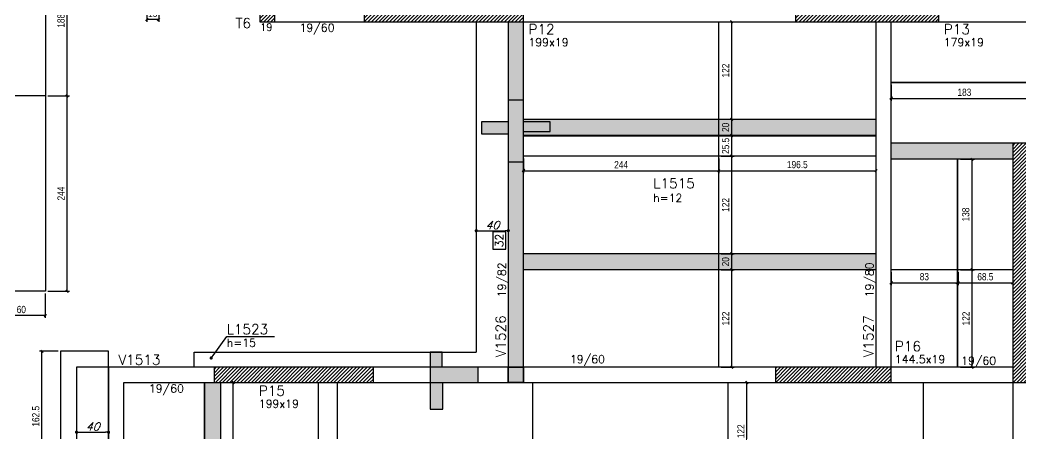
# Model space of a CAD drawing. Extents: x 1860 to 8661, y -614 to 3008.
# Drawn here: x 3336 to 4586, y 963 to 1481 of the extents above; entities that cross this region are included whole.
import ezdxf
from ezdxf import colors
from ezdxf.entities.mleader import LeaderData, LeaderLine
from ezdxf.enums import TextEntityAlignment as Align
from ezdxf.math import Vec2, Vec3

# ---------------------------------------------------------------- set-up
doc = ezdxf.new("R2010")
doc.units = 0
for name, color, linetype in [('COTA', 241, 'Continuous'), ('F-AUX-RED', 1, 'Continuous'), ('F-CORTE', 4, 'Continuous'), ('F-COTAS', 106, 'Continuous'), ('F-LAJES', 3, 'Continuous'), ('F-LAJES-DIM', 2, 'Continuous'), ('F-LAJES-NOME', 4, 'Continuous'), ('F-PILARES-DIM', 172, 'Continuous'), ('F-PILARES-HACH', 174, 'Continuous'), ('F-PILARES-NOME', 170, 'Continuous'), ('F-PILARES-S', 170, 'Continuous'), ('F-SOLIDO-CORTE', 71, 'Continuous'), ('F-VIGAS', 3, 'Continuous'), ('F-VIGAS-DIM', 2, 'Continuous'), ('F-VIGAS-NOME', 4, 'Continuous'), ('Painéis', 200, 'Continuous')]:
    doc.layers.add(name, color=color, linetype=linetype)
doc.layers.add('F-DESNIVEL-2', color=7, linetype='Continuous', true_color=0xffd1e8)
doc.layers.add('Hachura', color=251, linetype='Continuous', lineweight=9)
doc.styles.add('COTA TECNICA-50', font='techl___.ttf', dxfattribs={"height": 9})
doc.styles.add('CP-TEXT-INCL', font='romans.shx', dxfattribs={"oblique": 20})
doc.styles.add('MCP', font='romans.shx')
doc.styles.get("Standard").update_dxf_attribs({"font": 'arial.ttf'})
doc.dimstyles.new('COTA PAINEL-50', dxfattribs={"dimtxt": 9, "dimasz": 3, "dimexe": 3, "dimexo": 3, "dimgap": 3, "dimtad": 1, "dimdec": 1, "dimzin": 12, "dimdsep": 46, "dimtxsty": 'COTA TECNICA-50', "dimblk1": 'OBLIQUE', "dimblk2": 'OBLIQUE', "dimsah": 1, "dimcen": 0.9, "dimclrd": 4, "dimclre": 4, "dimclrt": 240, "dimadec": 1, "dimazin": 3, "dimtfac": 1, "dimtdec": 1, "dimtmove": 0, "dimatfit": 3, "dimfxl": 1, "dimtolj": 1, "dimtzin": 12, "dimarcsym": 0})
doc.dimstyles.new('CP-COTAS-50', dxfattribs={"dimscale": 0.8, "dimtxt": 12.5, "dimasz": 5, "dimexe": 5, "dimexo": 5, "dimgap": 2.5, "dimtad": 1, "dimdec": 1, "dimdsep": 46, "dimtxsty": 'CP-TEXT-INCL', "dimblk1": 'DOT', "dimblk2": 'DOT', "dimsah": 1, "dimcen": 9, "dimclrd": 256, "dimclre": 256, "dimclrt": 256, "dimadec": 0, "dimazin": 0, "dimtfac": 1, "dimtdec": 1, "dimtmove": 2, "dimatfit": 3, "dimldrblk": 'DOT', "dimfxl": 5, "dimtolj": 1, "dimarcsym": 0})
pattern_1 = [(45, (4795.1516, 832.909), (-2.245064, 2.245064), [])]

# ---------------------------------------------------------------- blocks, each defined once
blk = doc.blocks.new('*U36')
at = {"layer": 'F-VIGAS-DIM', "color": 1}
blk.add_lwpolyline([(0, 0), (22, 0), (22, 16), (0, 16)], close=True, dxfattribs=at)
at = {"layer": 'F-VIGAS-DIM', "style": 'MCP'}
blk.add_attdef('DIM', text='', height=10, dxfattribs=at).set_placement((11, 8), align=Align.MIDDLE_CENTER)
blk = doc.blocks.new('_Dot')
at = {"color": 0, "linetype": 'ByBlock', "lineweight": -2}
blk.add_line((-0.5, 0), (-1, 0), dxfattribs=at)
at = {"color": 0, "linetype": 'ByBlock', "const_width": 0.5}
blk.add_lwpolyline([(-0.25, 0, 1), (0.25, 0, 1)], format="xyb", close=True, dxfattribs=at)
blk = doc.blocks.new('*D42')
at = {"layer": 'Defpoints', "color": 0, "transparency": 16777216}
for p in [(3406.2, 965.2), (3446.2, 965.2), (3446.2, 965.2)]:
    blk.add_point(p, dxfattribs=at)
at = {"layer": 'F-COTAS', "lineweight": -2, "transparency": 16777216}
blk.add_line((3410.2, 965.2), (3442.2, 965.2), dxfattribs=at)
at = {"layer": 'F-COTAS', "lineweight": -2, "transparency": 16777216, "xscale": 4, "yscale": 4, "zscale": 4, "rotation": 180}
blk.add_blockref('_Dot', (3406.2, 965.2), dxfattribs=at)
at = {"layer": 'F-COTAS', "lineweight": -2, "transparency": 16777216, "xscale": 4, "yscale": 4, "zscale": 4}
blk.add_blockref('_Dot', (3446.2, 965.2), dxfattribs=at)
at = {"layer": 'F-COTAS', "transparency": 16777216, "insert": (3426.2, 972.2), "char_height": 10, "attachment_point": 5, "style": 'CP-TEXT-INCL'}
blk.add_mtext('\\A1;40', dxfattribs=at)
blk = doc.blocks.new('*D43')
at = {"layer": 'Defpoints', "color": 0, "transparency": 16777216}
for p in [(3905.7, 1217.1), (3945.7, 1217.1), (3945.7, 1217.1)]:
    blk.add_point(p, dxfattribs=at)
at = {"layer": 'F-COTAS', "lineweight": -2, "transparency": 16777216}
blk.add_line((3909.7, 1217.1), (3941.7, 1217.1), dxfattribs=at)
at = {"layer": 'F-COTAS', "lineweight": -2, "transparency": 16777216, "xscale": 4, "yscale": 4, "zscale": 4, "rotation": 180}
blk.add_blockref('_Dot', (3905.7, 1217.1), dxfattribs=at)
at = {"layer": 'F-COTAS', "lineweight": -2, "transparency": 16777216, "xscale": 4, "yscale": 4, "zscale": 4}
blk.add_blockref('_Dot', (3945.7, 1217.1), dxfattribs=at)
at = {"layer": 'F-COTAS', "transparency": 16777216, "insert": (3925.7, 1224.1), "char_height": 10, "attachment_point": 5, "style": 'CP-TEXT-INCL'}
blk.add_mtext('\\A1;40', dxfattribs=at)
blk = doc.blocks.new('_Oblique')
at = {"color": 0, "linetype": 'ByBlock', "lineweight": -2}
blk.add_line((-0.5, -0.5), (0.5, 0.5), dxfattribs=at)
blk = doc.blocks.new('*D59')
at = {"layer": 'COTA', "color": 4, "lineweight": -2, "transparency": 16777216}
for p, q in [((3589.2, 1027.4), (3605.1, 1027.4)), ((3602.1, 783.4), (3602.1, 1027.4)), ((3589.7, 783.4), (3605.1, 783.4))]:
    blk.add_line(p, q, dxfattribs=at)
at = {"layer": 'Defpoints', "color": 0, "transparency": 16777216}
for p in [(3586.2, 1027.4), (3602.1, 1027.4), (3586.7, 783.4)]:
    blk.add_point(p, dxfattribs=at)
at = {"layer": 'COTA', "color": 4, "lineweight": -2, "transparency": 16777216, "xscale": 3, "yscale": 3, "zscale": 3}
for p, rotation in [((3602.1, 1027.4), 90), ((3602.1, 783.4), 270)]:
    blk.add_blockref('_Oblique', p, dxfattribs=dict(at, rotation=rotation))
at = {"layer": 'COTA', "color": 240, "transparency": 16777216, "insert": (3594.5, 905.4), "char_height": 9, "attachment_point": 5, "rotation": 90, "style": 'COTA TECNICA-50'}
blk.add_mtext('\\A1;244', dxfattribs=at)
blk = doc.blocks.new('*D61')
at = {"layer": 'COTA', "color": 4, "lineweight": -2, "transparency": 16777216}
for p, q in [((3964.7, 1307.4), (3964.7, 1289.1)), ((4208.7, 1307.4), (4208.7, 1289.1)), ((3964.7, 1292.1), (4208.7, 1292.1))]:
    blk.add_line(p, q, dxfattribs=at)
at = {"layer": 'Defpoints', "color": 0, "transparency": 16777216}
for p in [(3964.7, 1310.4), (4208.7, 1310.4), (4208.7, 1292.1)]:
    blk.add_point(p, dxfattribs=at)
at = {"layer": 'COTA', "color": 4, "lineweight": -2, "transparency": 16777216, "xscale": 3, "yscale": 3, "zscale": 3, "rotation": 180}
blk.add_blockref('_Oblique', (3964.7, 1292.1), dxfattribs=at)
at = {"layer": 'COTA', "color": 4, "lineweight": -2, "transparency": 16777216, "xscale": 3, "yscale": 3, "zscale": 3}
blk.add_blockref('_Oblique', (4208.7, 1292.1), dxfattribs=at)
at = {"layer": 'COTA', "color": 240, "transparency": 16777216, "insert": (4086.7, 1299.7), "char_height": 9, "attachment_point": 5, "style": 'COTA TECNICA-50'}
blk.add_mtext('\\A1;244', dxfattribs=at)
blk = doc.blocks.new('*D62')
at = {"layer": 'COTA', "color": 4, "lineweight": -2, "transparency": 16777216}
for p, q in [((4208.7, 1307.4), (4208.7, 1289.1)), ((4405.2, 1307.4), (4405.2, 1289.1)), ((4208.7, 1292.1), (4405.2, 1292.1))]:
    blk.add_line(p, q, dxfattribs=at)
at = {"layer": 'Defpoints', "color": 0, "transparency": 16777216}
for p in [(4208.7, 1310.4), (4405.2, 1310.4), (4405.2, 1292.1)]:
    blk.add_point(p, dxfattribs=at)
at = {"layer": 'COTA', "color": 4, "lineweight": -2, "transparency": 16777216, "xscale": 3, "yscale": 3, "zscale": 3, "rotation": 180}
blk.add_blockref('_Oblique', (4208.7, 1292.1), dxfattribs=at)
at = {"layer": 'COTA', "color": 4, "lineweight": -2, "transparency": 16777216, "xscale": 3, "yscale": 3, "zscale": 3}
blk.add_blockref('_Oblique', (4405.2, 1292.1), dxfattribs=at)
at = {"layer": 'COTA', "color": 240, "transparency": 16777216, "insert": (4306.9, 1299.8), "char_height": 9, "attachment_point": 5, "style": 'COTA TECNICA-50'}
blk.add_mtext('\\A1;196.5', dxfattribs=at)
blk = doc.blocks.new('*D63')
at = {"layer": 'COTA', "color": 4, "lineweight": -2, "transparency": 16777216}
for p, q in [((4211.7, 1168.4), (4227.9, 1168.4)), ((4224.9, 1046.4), (4224.9, 1168.4)), ((4211.7, 1046.4), (4227.9, 1046.4))]:
    blk.add_line(p, q, dxfattribs=at)
at = {"layer": 'Defpoints', "color": 0, "transparency": 16777216}
for p in [(4208.7, 1168.4), (4224.9, 1168.4), (4208.7, 1046.4)]:
    blk.add_point(p, dxfattribs=at)
at = {"layer": 'COTA', "color": 4, "lineweight": -2, "transparency": 16777216, "xscale": 3, "yscale": 3, "zscale": 3}
for p, rotation in [((4224.9, 1168.4), 90), ((4224.9, 1046.4), 270)]:
    blk.add_blockref('_Oblique', p, dxfattribs=dict(at, rotation=rotation))
at = {"layer": 'COTA', "color": 240, "transparency": 16777216, "insert": (4217.3, 1107.4), "char_height": 9, "attachment_point": 5, "rotation": 90, "style": 'COTA TECNICA-50'}
blk.add_mtext('\\A1;122', dxfattribs=at)
blk = doc.blocks.new('*D64')
at = {"layer": 'COTA', "color": 4, "lineweight": -2, "transparency": 16777216}
for p, q in [((4211.7, 1188.4), (4227.9, 1188.4)), ((4224.9, 1168.4), (4224.9, 1188.4)), ((4211.7, 1168.4), (4227.9, 1168.4))]:
    blk.add_line(p, q, dxfattribs=at)
at = {"layer": 'Defpoints', "color": 0, "transparency": 16777216}
for p in [(4208.7, 1188.4), (4224.9, 1188.4), (4208.7, 1168.4)]:
    blk.add_point(p, dxfattribs=at)
at = {"layer": 'COTA', "color": 4, "lineweight": -2, "transparency": 16777216, "xscale": 3, "yscale": 3, "zscale": 3}
for p, rotation in [((4224.9, 1188.4), 90), ((4224.9, 1168.4), 270)]:
    blk.add_blockref('_Oblique', p, dxfattribs=dict(at, rotation=rotation))
at = {"layer": 'COTA', "color": 240, "transparency": 16777216, "insert": (4217.3, 1178.4), "char_height": 9, "attachment_point": 5, "rotation": 90, "style": 'COTA TECNICA-50'}
blk.add_mtext('\\A1;20', dxfattribs=at)
blk = doc.blocks.new('*D65')
at = {"layer": 'COTA', "color": 4, "lineweight": -2, "transparency": 16777216}
for p, q in [((4211.7, 1310.4), (4227.9, 1310.4)), ((4224.9, 1188.4), (4224.9, 1310.4)), ((4211.7, 1188.4), (4227.9, 1188.4))]:
    blk.add_line(p, q, dxfattribs=at)
at = {"layer": 'Defpoints', "color": 0, "transparency": 16777216}
for p in [(4208.7, 1310.4), (4224.9, 1310.4), (4208.7, 1188.4)]:
    blk.add_point(p, dxfattribs=at)
at = {"layer": 'COTA', "color": 4, "lineweight": -2, "transparency": 16777216, "xscale": 3, "yscale": 3, "zscale": 3}
for p, rotation in [((4224.9, 1310.4), 90), ((4224.9, 1188.4), 270)]:
    blk.add_blockref('_Oblique', p, dxfattribs=dict(at, rotation=rotation))
at = {"layer": 'COTA', "color": 240, "transparency": 16777216, "insert": (4217.3, 1249.4), "char_height": 9, "attachment_point": 5, "rotation": 90, "style": 'COTA TECNICA-50'}
blk.add_mtext('\\A1;122', dxfattribs=at)
blk = doc.blocks.new('*D66')
at = {"layer": 'COTA', "color": 4, "lineweight": -2, "transparency": 16777216}
for p, q in [((4211.7, 1335.9), (4227.9, 1335.9)), ((4224.9, 1310.4), (4224.9, 1335.9)), ((4211.7, 1310.4), (4227.9, 1310.4))]:
    blk.add_line(p, q, dxfattribs=at)
at = {"layer": 'Defpoints', "color": 0, "transparency": 16777216}
for p in [(4208.7, 1335.9), (4224.9, 1335.9), (4208.7, 1310.4)]:
    blk.add_point(p, dxfattribs=at)
at = {"layer": 'COTA', "color": 4, "lineweight": -2, "transparency": 16777216, "xscale": 3, "yscale": 3, "zscale": 3}
for p, rotation in [((4224.9, 1335.9), 90), ((4224.9, 1310.4), 270)]:
    blk.add_blockref('_Oblique', p, dxfattribs=dict(at, rotation=rotation))
at = {"layer": 'COTA', "color": 240, "transparency": 16777216, "insert": (4217.3, 1323.2), "char_height": 9, "attachment_point": 5, "rotation": 90, "style": 'COTA TECNICA-50'}
blk.add_mtext('\\A1;25.5', dxfattribs=at)
blk = doc.blocks.new('*D67')
at = {"layer": 'COTA', "color": 4, "lineweight": -2, "transparency": 16777216}
for p, q in [((4211.7, 1356.4), (4227.9, 1356.4)), ((4224.9, 1336.4), (4224.9, 1356.4)), ((4211.7, 1336.4), (4227.9, 1336.4))]:
    blk.add_line(p, q, dxfattribs=at)
at = {"layer": 'Defpoints', "color": 0, "transparency": 16777216}
for p in [(4208.7, 1356.4), (4224.9, 1356.4), (4208.7, 1336.4)]:
    blk.add_point(p, dxfattribs=at)
at = {"layer": 'COTA', "color": 4, "lineweight": -2, "transparency": 16777216, "xscale": 3, "yscale": 3, "zscale": 3}
for p, rotation in [((4224.9, 1356.4), 90), ((4224.9, 1336.4), 270)]:
    blk.add_blockref('_Oblique', p, dxfattribs=dict(at, rotation=rotation))
at = {"layer": 'COTA', "color": 240, "transparency": 16777216, "insert": (4217.3, 1346.4), "char_height": 9, "attachment_point": 5, "rotation": 90, "style": 'COTA TECNICA-50'}
blk.add_mtext('\\A1;20', dxfattribs=at)
blk = doc.blocks.new('*D68')
at = {"layer": 'COTA', "color": 4, "lineweight": -2, "transparency": 16777216}
for p, q in [((4211.7, 1478.4), (4227.9, 1478.4)), ((4224.9, 1356.4), (4224.9, 1478.4)), ((4211.7, 1356.4), (4227.9, 1356.4))]:
    blk.add_line(p, q, dxfattribs=at)
at = {"layer": 'Defpoints', "color": 0, "transparency": 16777216}
for p in [(4208.7, 1478.4), (4224.9, 1478.4), (4208.7, 1356.4)]:
    blk.add_point(p, dxfattribs=at)
at = {"layer": 'COTA', "color": 4, "lineweight": -2, "transparency": 16777216, "xscale": 3, "yscale": 3, "zscale": 3}
for p, rotation in [((4224.9, 1478.4), 90), ((4224.9, 1356.4), 270)]:
    blk.add_blockref('_Oblique', p, dxfattribs=dict(at, rotation=rotation))
at = {"layer": 'COTA', "color": 240, "transparency": 16777216, "insert": (4217.3, 1417.4), "char_height": 9, "attachment_point": 5, "rotation": 90, "style": 'COTA TECNICA-50'}
blk.add_mtext('\\A1;122', dxfattribs=at)
blk = doc.blocks.new('*D100')
at = {"layer": 'COTA', "color": 4, "lineweight": -2, "transparency": 16777216}
for p, q in [((4510.7, 1168.4), (4528.2, 1168.4)), ((4525.2, 1046.4), (4525.2, 1168.4)), ((4510.7, 1046.4), (4528.2, 1046.4))]:
    blk.add_line(p, q, dxfattribs=at)
at = {"layer": 'Defpoints', "color": 0, "transparency": 16777216}
for p in [(4507.7, 1168.4), (4525.2, 1168.4), (4507.7, 1046.4)]:
    blk.add_point(p, dxfattribs=at)
at = {"layer": 'COTA', "color": 4, "lineweight": -2, "transparency": 16777216, "xscale": 3, "yscale": 3, "zscale": 3}
for p, rotation in [((4525.2, 1168.4), 90), ((4525.2, 1046.4), 270)]:
    blk.add_blockref('_Oblique', p, dxfattribs=dict(at, rotation=rotation))
at = {"layer": 'COTA', "color": 240, "transparency": 16777216, "insert": (4517.6, 1107.4), "char_height": 9, "attachment_point": 5, "rotation": 90, "style": 'COTA TECNICA-50'}
blk.add_mtext('\\A1;122', dxfattribs=at)
blk = doc.blocks.new('*D101')
at = {"layer": 'COTA', "color": 4, "lineweight": -2, "transparency": 16777216}
for p, q in [((4510.7, 1306.4), (4528.2, 1306.4)), ((4525.2, 1168.4), (4525.2, 1306.4)), ((4510.7, 1168.4), (4528.2, 1168.4))]:
    blk.add_line(p, q, dxfattribs=at)
at = {"layer": 'Defpoints', "color": 0, "transparency": 16777216}
for p in [(4507.7, 1306.4), (4525.2, 1306.4), (4507.7, 1168.4)]:
    blk.add_point(p, dxfattribs=at)
at = {"layer": 'COTA', "color": 4, "lineweight": -2, "transparency": 16777216, "xscale": 3, "yscale": 3, "zscale": 3}
for p, rotation in [((4525.2, 1306.4), 90), ((4525.2, 1168.4), 270)]:
    blk.add_blockref('_Oblique', p, dxfattribs=dict(at, rotation=rotation))
at = {"layer": 'COTA', "color": 240, "transparency": 16777216, "insert": (4517.4, 1237.4), "char_height": 9, "attachment_point": 5, "rotation": 90, "style": 'COTA TECNICA-50'}
blk.add_mtext('\\A1;138', dxfattribs=at)
blk = doc.blocks.new('*D102')
at = {"layer": 'COTA', "color": 4, "lineweight": -2, "transparency": 16777216}
for p, q in [((4424.2, 1165.4), (4424.2, 1149)), ((4507.2, 1165.4), (4507.2, 1149)), ((4424.2, 1152), (4507.2, 1152))]:
    blk.add_line(p, q, dxfattribs=at)
at = {"layer": 'Defpoints', "color": 0, "transparency": 16777216}
for p in [(4424.2, 1168.4), (4507.2, 1168.4), (4507.2, 1152)]:
    blk.add_point(p, dxfattribs=at)
at = {"layer": 'COTA', "color": 4, "lineweight": -2, "transparency": 16777216, "xscale": 3, "yscale": 3, "zscale": 3, "rotation": 180}
blk.add_blockref('_Oblique', (4424.2, 1152), dxfattribs=at)
at = {"layer": 'COTA', "color": 4, "lineweight": -2, "transparency": 16777216, "xscale": 3, "yscale": 3, "zscale": 3}
blk.add_blockref('_Oblique', (4507.2, 1152), dxfattribs=at)
at = {"layer": 'COTA', "color": 240, "transparency": 16777216, "insert": (4465.7, 1159.7), "char_height": 9, "attachment_point": 5, "style": 'COTA TECNICA-50'}
blk.add_mtext('\\A1;83', dxfattribs=at)
blk = doc.blocks.new('*D103')
at = {"layer": 'COTA', "color": 4, "lineweight": -2, "transparency": 16777216}
for p, q in [((4507.7, 1165.4), (4507.7, 1149)), ((4576.2, 1165.4), (4576.2, 1149)), ((4507.7, 1152), (4576.2, 1152))]:
    blk.add_line(p, q, dxfattribs=at)
at = {"layer": 'Defpoints', "color": 0, "transparency": 16777216}
for p in [(4507.7, 1168.4), (4576.2, 1168.4), (4576.2, 1152)]:
    blk.add_point(p, dxfattribs=at)
at = {"layer": 'COTA', "color": 4, "lineweight": -2, "transparency": 16777216, "xscale": 3, "yscale": 3, "zscale": 3, "rotation": 180}
blk.add_blockref('_Oblique', (4507.7, 1152), dxfattribs=at)
at = {"layer": 'COTA', "color": 4, "lineweight": -2, "transparency": 16777216, "xscale": 3, "yscale": 3, "zscale": 3}
blk.add_blockref('_Oblique', (4576.2, 1152), dxfattribs=at)
at = {"layer": 'COTA', "color": 240, "transparency": 16777216, "insert": (4541.9, 1159.6), "char_height": 9, "attachment_point": 5, "style": 'COTA TECNICA-50'}
blk.add_mtext('\\A1;68.5', dxfattribs=at)
blk = doc.blocks.new('*D104')
at = {"layer": 'COTA', "color": 4, "lineweight": -2, "transparency": 16777216}
for p, q in [((4424.2, 1399.4), (4424.2, 1379.5)), ((4607.2, 1399.4), (4607.2, 1379.5)), ((4424.2, 1382.5), (4607.2, 1382.5))]:
    blk.add_line(p, q, dxfattribs=at)
at = {"layer": 'Defpoints', "color": 0, "transparency": 16777216}
for p in [(4424.2, 1402.4), (4607.2, 1402.4), (4607.2, 1382.5)]:
    blk.add_point(p, dxfattribs=at)
at = {"layer": 'COTA', "color": 4, "lineweight": -2, "transparency": 16777216, "xscale": 3, "yscale": 3, "zscale": 3, "rotation": 180}
blk.add_blockref('_Oblique', (4424.2, 1382.5), dxfattribs=at)
at = {"layer": 'COTA', "color": 4, "lineweight": -2, "transparency": 16777216, "xscale": 3, "yscale": 3, "zscale": 3}
blk.add_blockref('_Oblique', (4607.2, 1382.5), dxfattribs=at)
at = {"layer": 'COTA', "color": 240, "transparency": 16777216, "insert": (4515.7, 1390.2), "char_height": 9, "attachment_point": 5, "style": 'COTA TECNICA-50'}
blk.add_mtext('\\A1;183', dxfattribs=at)
blk = doc.blocks.new('*D115')
at = {"layer": 'COTA', "color": 4, "lineweight": -2, "transparency": 16777216}
for p, q in [((4223.2, 1027.4), (4247, 1027.4)), ((4244, 905.4), (4244, 1027.4)), ((4223.2, 905.4), (4247, 905.4))]:
    blk.add_line(p, q, dxfattribs=at)
at = {"layer": 'Defpoints', "color": 0, "transparency": 16777216}
for p in [(4220.2, 1027.4), (4244, 1027.4), (4220.2, 905.4)]:
    blk.add_point(p, dxfattribs=at)
at = {"layer": 'COTA', "color": 4, "lineweight": -2, "transparency": 16777216, "xscale": 3, "yscale": 3, "zscale": 3}
for p, rotation in [((4244, 1027.4), 90), ((4244, 905.4), 270)]:
    blk.add_blockref('_Oblique', p, dxfattribs=dict(at, rotation=rotation))
at = {"layer": 'COTA', "color": 240, "transparency": 16777216, "insert": (4236.4, 966.4), "char_height": 9, "attachment_point": 5, "rotation": 90, "style": 'COTA TECNICA-50'}
blk.add_mtext('\\A1;122', dxfattribs=at)
blk = doc.blocks.new('*D328')
at = {"layer": 'COTA', "color": 4, "lineweight": -2, "transparency": 16777216}
for p, q in [((3383.2, 1066.4), (3359.9, 1066.4)), ((3362.9, 903.9), (3362.9, 1066.4)), ((3383.2, 903.9), (3359.9, 903.9))]:
    blk.add_line(p, q, dxfattribs=at)
at = {"layer": 'Defpoints', "color": 0, "transparency": 16777216}
for p in [(3362.9, 1066.4), (3386.2, 1066.4), (3386.2, 903.9)]:
    blk.add_point(p, dxfattribs=at)
at = {"layer": 'COTA', "color": 4, "lineweight": -2, "transparency": 16777216, "xscale": 3, "yscale": 3, "zscale": 3}
for p, rotation in [((3362.9, 1066.4), 90), ((3362.9, 903.9), 270)]:
    blk.add_blockref('_Oblique', p, dxfattribs=dict(at, rotation=rotation))
at = {"layer": 'COTA', "color": 240, "transparency": 16777216, "insert": (3355.3, 985.2), "char_height": 9, "attachment_point": 5, "rotation": 90, "style": 'COTA TECNICA-50'}
blk.add_mtext('\\A1;162.5', dxfattribs=at)
blk = doc.blocks.new('*D332')
at = {"layer": 'COTA', "color": 4, "lineweight": -2, "transparency": 16777216}
for p, q in [((3370.2, 1385.6), (3397.4, 1385.6)), ((3394.4, 1141.6), (3394.4, 1385.6)), ((3370.2, 1141.6), (3397.4, 1141.6))]:
    blk.add_line(p, q, dxfattribs=at)
at = {"layer": 'Defpoints', "color": 0, "transparency": 16777216}
for p in [(3367.2, 1385.6), (3394.4, 1385.6), (3367.2, 1141.6)]:
    blk.add_point(p, dxfattribs=at)
at = {"layer": 'COTA', "color": 4, "lineweight": -2, "transparency": 16777216, "xscale": 3, "yscale": 3, "zscale": 3}
for p, rotation in [((3394.4, 1385.6), 90), ((3394.4, 1141.6), 270)]:
    blk.add_blockref('_Oblique', p, dxfattribs=dict(at, rotation=rotation))
at = {"layer": 'COTA', "color": 240, "transparency": 16777216, "insert": (3386.8, 1263.6), "char_height": 9, "attachment_point": 5, "rotation": 90, "style": 'COTA TECNICA-50'}
blk.add_mtext('\\A1;244', dxfattribs=at)
blk = doc.blocks.new('*D333')
at = {"layer": 'COTA', "color": 4, "lineweight": -2, "transparency": 16777216}
for p, q in [((3370.2, 1573.6), (3397.4, 1573.6)), ((3394.4, 1385.6), (3394.4, 1573.6)), ((3370.2, 1385.6), (3397.4, 1385.6))]:
    blk.add_line(p, q, dxfattribs=at)
at = {"layer": 'Defpoints', "color": 0, "transparency": 16777216}
for p in [(3367.2, 1573.6), (3394.4, 1573.6), (3367.2, 1385.6)]:
    blk.add_point(p, dxfattribs=at)
at = {"layer": 'COTA', "color": 4, "lineweight": -2, "transparency": 16777216, "xscale": 3, "yscale": 3, "zscale": 3}
for p, rotation in [((3394.4, 1573.6), 90), ((3394.4, 1385.6), 270)]:
    blk.add_blockref('_Oblique', p, dxfattribs=dict(at, rotation=rotation))
at = {"layer": 'COTA', "color": 240, "transparency": 16777216, "insert": (3386.8, 1479.6), "char_height": 9, "attachment_point": 5, "rotation": 90, "style": 'COTA TECNICA-50'}
blk.add_mtext('\\A1;188', dxfattribs=at)
blk = doc.blocks.new('*D334')
at = {"layer": 'COTA', "color": 4, "lineweight": -2, "transparency": 16777216}
for p, q in [((3307.2, 1138.6), (3307.2, 1108.1)), ((3367.2, 1138.6), (3367.2, 1108.1)), ((3367.2, 1111.1), (3307.2, 1111.1))]:
    blk.add_line(p, q, dxfattribs=at)
at = {"layer": 'Defpoints', "color": 0, "transparency": 16777216}
for p in [(3307.2, 1141.6), (3367.2, 1141.6), (3307.2, 1111.1)]:
    blk.add_point(p, dxfattribs=at)
at = {"layer": 'COTA', "color": 4, "lineweight": -2, "transparency": 16777216, "xscale": 3, "yscale": 3, "zscale": 3, "rotation": 180}
blk.add_blockref('_Oblique', (3307.2, 1111.1), dxfattribs=at)
at = {"layer": 'COTA', "color": 4, "lineweight": -2, "transparency": 16777216, "xscale": 3, "yscale": 3, "zscale": 3}
blk.add_blockref('_Oblique', (3367.2, 1111.1), dxfattribs=at)
at = {"layer": 'COTA', "color": 240, "transparency": 16777216, "insert": (3337.2, 1118.6), "char_height": 9, "attachment_point": 5, "style": 'COTA TECNICA-50'}
blk.add_mtext('\\A1;60', dxfattribs=at)
blk = doc.blocks.new('*D345')
at = {"layer": 'COTA', "color": 4, "lineweight": -2, "transparency": 16777216}
for p, q in [((3493.9, 1512.4), (3493.9, 1478.2)), ((3508.9, 1512.4), (3508.9, 1478.2)), ((3508.9, 1481.2), (3493.9, 1481.2))]:
    blk.add_line(p, q, dxfattribs=at)
at = {"layer": 'Defpoints', "color": 0, "transparency": 16777216}
for p in [(3493.9, 1515.4), (3508.9, 1515.4), (3493.9, 1481.2)]:
    blk.add_point(p, dxfattribs=at)
at = {"layer": 'COTA', "color": 4, "lineweight": -2, "transparency": 16777216, "xscale": 3, "yscale": 3, "zscale": 3, "rotation": 180}
blk.add_blockref('_Oblique', (3493.9, 1481.2), dxfattribs=at)
at = {"layer": 'COTA', "color": 4, "lineweight": -2, "transparency": 16777216, "xscale": 3, "yscale": 3, "zscale": 3}
blk.add_blockref('_Oblique', (3508.9, 1481.2), dxfattribs=at)
at = {"layer": 'COTA', "color": 240, "transparency": 16777216, "insert": (3501.4, 1488.8), "char_height": 9, "attachment_point": 5, "style": 'COTA TECNICA-50'}
blk.add_mtext('\\A1;15', dxfattribs=at)

msp = doc.modelspace()

# ---------------------------------------------------------------- hatches: boundary and pattern name
at = {"layer": 'F-DESNIVEL-2'}
msp.add_hatch(color=256, dxfattribs=at).paths.add_polyline_path([(3945.65, 1046.41), (3964.65, 1046.41), (3964.65, 1027.41), (3945.65, 1027.41)])
at = {"layer": 'F-PILARES-HACH', "linetype": 'Continuous'}
h = msp.add_hatch(dxfattribs=at)
h.set_pattern_fill('ANSI31', color=256, style=0)
h.set_pattern_definition(pattern_1)
h.paths.add_polyline_path([(3654.15, 1530.41), (3595.15, 1530.41), (3595.15, 1515.41), (3635.15, 1515.41), (3635.15, 1478.41), (3654.15, 1478.41)], flags=16)
h = msp.add_hatch(dxfattribs=at)
h.set_pattern_fill('ANSI31', color=256, style=0)
h.set_pattern_definition(pattern_1)
h.paths.add_polyline_path([(3765.65, 1478.41), (3964.65, 1478.41), (3964.65, 1497.41), (3765.65, 1497.41)], flags=16)
h = msp.add_hatch(dxfattribs=at)
h.set_pattern_fill('ANSI31', color=256, style=0)
h.set_pattern_definition(pattern_1)
h.paths.add_polyline_path([(4304.65, 1478.41), (4483.65, 1478.41), (4483.65, 1497.41), (4304.65, 1497.41)], flags=16)
h = msp.add_hatch(dxfattribs=at)
h.set_pattern_fill('ANSI31', color=256, style=0)
h.set_pattern_definition(pattern_1)
h.paths.add_polyline_path([(4576.15, 1027.41), (4595.15, 1027.41), (4595.15, 1326.41), (4576.15, 1326.41)], flags=16)
h = msp.add_hatch(dxfattribs=at)
h.set_pattern_fill('ANSI31', color=256, style=0)
h.set_pattern_definition(pattern_1)
h.paths.add_polyline_path([(3578.15, 1027.41), (3777.15, 1027.41), (3777.15, 1046.41), (3578.15, 1046.41)], flags=16)
h = msp.add_hatch(dxfattribs=at)
h.set_pattern_fill('ANSI31', color=256, style=0)
h.set_pattern_definition(pattern_1)
h.paths.add_polyline_path([(4279.65, 1027.41), (4424.15, 1027.41), (4424.15, 1046.41), (4279.65, 1046.41)], flags=16)
at = {"layer": 'F-SOLIDO-CORTE', "linetype": 'Continuous'}
for points in [[(3945.65, 1380.29), (3945.65, 1353.29), (3912.3, 1353.29), (3912.3, 1338.29), (3945.65, 1338.29), (3945.65, 1303.29), (3964.65, 1303.29), (3964.65, 1341.29), (3998, 1341.29), (3998, 1353.29), (3964.65, 1353.29), (3964.65, 1380.29)], [(3907.98, 1027.41), (3907.98, 1046.41), (3862.98, 1046.41), (3862.98, 1065.41), (3847.98, 1065.41), (3847.98, 1027.41), (3847.98, 994.06), (3863.98, 994.06), (3863.98, 1027.41)]]:
    msp.add_hatch(color=256, dxfattribs=at).paths.add_polyline_path(points, flags=16)
at = {"layer": 'Hachura', "linetype": 'ByBlock'}
h = msp.add_hatch(color=256, dxfattribs=at)
h.dxf.hatch_style = 1
h.paths.add_polyline_path([(4208.65, 1356.41), (3964.65, 1356.41), (3964.65, 1336.41), (4208.65, 1336.41)])
h.paths.add_polyline_path([(4405.15, 1356.41), (4208.65, 1356.41), (4208.65, 1336.41), (4405.15, 1336.41)])
h.paths.add_polyline_path([(4208.65, 1188.41), (3964.65, 1188.41), (3964.65, 1168.41), (4208.65, 1168.41)])
h.paths.add_polyline_path([(4405.15, 1188.41), (4208.65, 1188.41), (4208.65, 1168.41), (4405.15, 1168.41)])
h = msp.add_hatch(color=256, dxfattribs=at)
h.dxf.hatch_style = 1
h.paths.add_polyline_path([(4576.15, 1306.41), (4576.15, 1326.41), (4424.15, 1326.41), (4424.15, 1306.41)])
at = {"layer": 'Hachura'}
h = msp.add_hatch(color=256, dxfattribs=at)
h.dxf.hatch_style = 1
h.paths.add_polyline_path([(3566.15, 382.91), (3586.15, 382.91), (3586.15, 539.41), (3566.15, 539.41)])
h.paths.add_polyline_path([(3566.15, 539.41), (3586.15, 539.41), (3586.15, 783.41), (3566.15, 783.41)])
h.paths.add_polyline_path([(3586.15, 1027.41), (3578.15, 1027.41), (3566.15, 1027.41), (3566.15, 783.41), (3586.15, 783.41)])

# ---------------------------------------------------------------- linework, layer by layer
at = {"layer": 'F-CORTE', "linetype": 'Continuous'}
for points in [[(3998, 1353.29), (3964.65, 1353.29), (3964.65, 1380.29), (3945.65, 1380.29), (3945.65, 1353.29), (3912.3, 1353.29)], [(3912.3, 1338.29), (3945.65, 1338.29), (3945.65, 1303.29), (3964.65, 1303.29), (3964.65, 1341.29), (3998, 1341.29)], [(3863.98, 994.06), (3863.98, 1027.41), (3907.98, 1027.41), (3907.98, 1046.41), (3862.98, 1046.41), (3862.98, 1065.41), (3847.98, 1065.41), (3847.98, 1027.41), (3847.98, 994.06)]]:
    msp.add_lwpolyline(points, dxfattribs=at)
at = {"layer": 'F-DESNIVEL-2'}
msp.add_lwpolyline([(3945.65, 1046.41), (3964.65, 1046.41), (3964.65, 1027.41), (3945.65, 1027.41)], close=True, dxfattribs=at)
at = {"layer": 'F-DESNIVEL-2', "linetype": 'Continuous'}
for points in [[(3964.65, 1046.41), (3964.65, 1478.31), (3945.65, 1478.31)], [(3964.65, 1046.41), (3945.65, 1478.31), (3945.65, 1046.41)], [(3964.65, 1046.41), (3945.65, 1046.41), (3964.65, 1046.41)]]:
    msp.add_solid(points, dxfattribs=at)
at = {"layer": 'F-LAJES', "linetype": 'Continuous'}
for p, q in [((3905.65, 1478.41), (3905.65, 1065.41)), ((3553.15, 1046.41), (3553.15, 1065.41)), ((3553.15, 1065.41), (3905.65, 1065.41)), ((3446.15, 1046.41), (3406.15, 1046.41)), ((3406.15, 1046.41), (3406.15, 253.91))]:
    msp.add_line(p, q, dxfattribs=at)
at = {"layer": 'F-PILARES-S', "linetype": 'Continuous'}
for points in [[(3654.15, 1530.41), (3595.15, 1530.41), (3595.15, 1515.41), (3635.15, 1515.41), (3635.15, 1478.41), (3654.15, 1478.41), (3654.15, 1530.41)], [(3765.65, 1478.41), (3964.65, 1478.41), (3964.65, 1497.41), (3765.65, 1497.41), (3765.65, 1478.41)], [(4304.65, 1478.41), (4483.65, 1478.41), (4483.65, 1497.41), (4304.65, 1497.41), (4304.65, 1478.41)], [(4576.15, 1027.41), (4595.15, 1027.41), (4595.15, 1326.41), (4576.15, 1326.41), (4576.15, 1027.41)], [(3578.15, 1027.41), (3777.15, 1027.41), (3777.15, 1046.41), (3578.15, 1046.41), (3578.15, 1027.41)], [(4279.65, 1027.41), (4424.15, 1027.41), (4424.15, 1046.41), (4279.65, 1046.41), (4279.65, 1027.41)]]:
    msp.add_lwpolyline(points, dxfattribs=at)
at = {"layer": 'F-SOLIDO-CORTE'}
for points in [[(3945.65, 1380.29), (3945.65, 1353.29), (3912.3, 1353.29), (3912.3, 1338.29), (3945.65, 1338.29), (3945.65, 1303.29), (3964.65, 1303.29), (3964.65, 1341.29), (3998, 1341.29), (3998, 1353.29), (3964.65, 1353.29), (3964.65, 1380.29), (3945.65, 1380.29)], [(3907.98, 1027.41), (3907.98, 1046.41), (3862.98, 1046.41), (3862.98, 1065.41), (3847.98, 1065.41), (3847.98, 1027.41), (3847.98, 994.06), (3863.98, 994.06), (3863.98, 1027.41), (3907.98, 1027.41)]]:
    msp.add_lwpolyline(points, dxfattribs=at)
at = {"layer": 'F-VIGAS'}
for points in [[(3654.15, 1478.41), (3765.65, 1478.41)], [(3945.65, 1478.41), (3945.65, 1027.41)], [(3964.65, 1478.41), (4304.65, 1478.41)], [(3964.65, 1027.41), (3964.65, 1478.41)], [(4405.15, 1478.41), (4405.15, 1046.41)], [(4424.15, 1046.41), (4424.15, 1478.41)], [(4483.65, 1478.41), (4761.15, 1478.41)], [(3578.15, 1046.41), (3446.15, 1046.41)], [(3446.15, 1046.41), (3446.15, 293.91)], [(3945.65, 1046.41), (3777.15, 1046.41)], [(3964.65, 1046.41), (3945.65, 1046.41)], [(4279.65, 1046.41), (3964.65, 1046.41)], [(4576.15, 1046.41), (4424.15, 1046.41)], [(3465.15, 1027.41), (3578.15, 1027.41)], [(3465.15, 382.91), (3465.15, 1027.41)], [(3708.15, 1027.41), (3708.15, 382.91)], [(3732.15, 357.91), (3732.15, 1027.41)], [(3777.15, 1027.41), (3955.15, 1027.41)], [(3955.15, 1027.41), (4279.65, 1027.41)], [(4424.15, 1027.41), (4576.15, 1027.41)], [(4576.15, 1027.41), (4576.15, 832.91)]]:
    msp.add_lwpolyline(points, dxfattribs=at)
at = {"layer": 'Painéis'}
for p, q in [((3367.24, 1385.58), (3307.24, 1385.58)), ((4576.15, 1326.41), (4424.15, 1326.41)), ((4576.15, 1306.41), (4424.15, 1306.41))]:
    msp.add_line(p, q, dxfattribs=at)
for points in [[(3307.24, 1573.58), (3367.24, 1573.58), (3367.24, 1141.58), (3307.24, 1141.58)], [(3386.15, 293.91), (3446.15, 293.91), (3446.15, 1066.41), (3386.15, 1066.41)]]:
    msp.add_lwpolyline(points, close=True, dxfattribs=at)
for points in [[(4208.65, 1046.41), (4208.65, 1478.41)], [(4424.15, 1402.91), (6071.15, 1402.91)], [(4424.15, 1402.41), (6071.15, 1402.41)], [(3964.65, 1356.41), (4405.15, 1356.41)], [(3964.65, 1336.41), (4405.15, 1336.41)], [(3964.65, 1335.91), (4405.15, 1335.91)], [(4405.15, 1310.41), (3964.65, 1310.41)], [(4507.15, 1046.41), (4507.15, 1306.41)], [(4507.65, 1046.41), (4507.65, 1306.41)], [(4405.15, 1188.41), (3964.65, 1188.41)], [(4405.15, 1168.41), (3964.65, 1168.41)], [(4576.15, 1168.41), (4424.15, 1168.41)], [(3565.65, 1027.41), (3565.65, 382.91)], [(3566.15, 1027.41), (3566.15, 382.91)], [(3586.15, 1027.41), (3586.15, 382.91)], [(3976.15, 1027.41), (3976.15, 357.91)], [(4220.15, 1027.41), (4220.15, 357.91)], [(4464.15, 1027.41), (4464.15, 357.91)]]:
    msp.add_lwpolyline(points, dxfattribs=at)

# ---------------------------------------------------------------- block references
at = {"layer": 'F-VIGAS-DIM', "linetype": 'Continuous', "rotation": 90}
msp.add_blockref('*U36', (3942.53, 1193.91), dxfattribs=at).add_auto_attribs({'DIM': '32'})

# ---------------------------------------------------------------- texts
at = {"layer": 'F-LAJES-DIM', "linetype": 'Continuous', "style": 'MCP'}
for s, p in [('h=12', (4126.81, 1253.14)), ('h=15', (3593.97, 1072.11))]:
    msp.add_text(s, height=10, dxfattribs=at).set_placement(p)
at = {"layer": 'F-LAJES-NOME', "linetype": 'Continuous', "style": 'MCP'}
for s, p in [('L1515', (4126.81, 1270.14)), ('L1523', (3593.76, 1087.65))]:
    msp.add_text(s, height=12.5, dxfattribs=at).set_placement(p)
at = {"layer": 'F-PILARES-DIM', "linetype": 'Continuous', "style": 'MCP'}
for s, height, p in [('19', 9, (3635.65, 1467.16)), ('199x19', 10, (3970.9, 1447.78)), ('179x19', 10, (4489.9, 1447.78)), ('144.5x19', 10, (4428.79, 1051.44)), ('199x19', 10, (3633.95, 995.88))]:
    msp.add_text(s, height=height, dxfattribs=at).set_placement(p)
at = {"layer": 'F-PILARES-NOME', "linetype": 'Continuous', "style": 'MCP'}
for s, p in [('T6', (3604.93, 1470.41)), ('P12', (3970.9, 1462.78)), ('P13', (4489.9, 1462.78)), ('P16', (4428.79, 1066.44)), ('P15', (3633.95, 1010.88))]:
    msp.add_text(s, height=12.5, dxfattribs=at).set_placement(p)
at = {"layer": 'F-VIGAS-DIM', "linetype": 'Continuous', "style": 'MCP'}
for p in [(3684.9, 1465.91), (4022.81, 1051.59), (4511.65, 1049.53), (3496.65, 1014.91)]:
    msp.add_text('19/60', height=10, dxfattribs=at).set_placement(p)
for s, p in [('19/82', (3942.53, 1133.91)), ('19/80', (4402.03, 1133.91))]:
    msp.add_text(s, height=10, rotation=90, dxfattribs=at).set_placement(p)
at = {"layer": 'F-VIGAS-NOME', "linetype": 'Continuous', "style": 'MCP'}
for s, p in [('V1526', (3942.53, 1058.91)), ('V1527', (4402.03, 1058.91))]:
    msp.add_text(s, height=12.5, rotation=90, dxfattribs=at).set_placement(p)
msp.add_text('V1513', height=12.5, dxfattribs=at).set_placement((3458.65, 1049.53))

# ---------------------------------------------------------------- dimensions: what is measured, and where the dimension line sits
at = {"layer": 'COTA'}
for base, p1, p2, picture, middle in [((3394.36, 1573.58), (3367.24, 1385.58), (3367.24, 1573.58), '*D333', (3386.77, 1479.58)), ((4224.87, 1478.41), (4208.65, 1356.41), (4208.65, 1478.41), '*D68', (4217.32, 1417.41)), ((4224.87, 1310.41), (4208.65, 1188.41), (4208.65, 1310.41), '*D65', (4217.32, 1249.41)), ((4525.16, 1306.41), (4507.65, 1168.41), (4507.65, 1306.41), '*D101', (4517.45, 1237.41)), ((4224.87, 1188.41), (4208.65, 1168.41), (4208.65, 1188.41), '*D64', (4217.28, 1178.41)), ((3602.05, 1027.41), (3586.65, 783.41), (3586.15, 1027.41), '*D59', (3594.49, 905.41)), ((4243.97, 1027.41), (4220.15, 905.41), (4220.15, 1027.41), '*D115', (4236.41, 966.41))]:
    dim = msp.add_linear_dim(base=base, p1=p1, p2=p2, angle=90, dimstyle='COTA PAINEL-50', override={"dimtmove": 1}, dxfattribs=at)
    dim.commit()
    dim.dimension.update_dxf_attribs({"geometry": picture, "text_midpoint": middle})
for base, p1, p2, picture, middle in [((3493.94, 1481.19), (3508.94, 1515.41), (3493.94, 1515.41), '*D345', (3501.44, 1488.79)), ((4607.15, 1382.48), (4424.15, 1402.41), (4607.15, 1402.41), '*D104', (4515.65, 1390.2)), ((4208.65, 1292.14), (3964.65, 1310.41), (4208.65, 1310.41), '*D61', (4086.65, 1299.71)), ((4507.15, 1152.01), (4424.15, 1168.41), (4507.15, 1168.41), '*D102', (4465.65, 1159.72)), ((4576.15, 1152.01), (4507.65, 1168.41), (4576.15, 1168.41), '*D103', (4541.9, 1159.63)), ((3307.24, 1111.05), (3367.24, 1141.58), (3307.24, 1141.58), '*D334', (3337.24, 1118.64))]:
    dim = msp.add_linear_dim(base=base, p1=p1, p2=p2, dimstyle='COTA PAINEL-50', dxfattribs=at)
    dim.commit()
    dim.dimension.update_dxf_attribs({"geometry": picture, "text_midpoint": middle})
for base, p1, p2, picture, middle in [((3394.36, 1385.58), (3367.24, 1141.58), (3367.24, 1385.58), '*D332', (3386.79, 1263.58)), ((4224.87, 1356.41), (4208.65, 1336.41), (4208.65, 1356.41), '*D67', (4217.28, 1346.41)), ((4224.87, 1168.41), (4208.65, 1046.41), (4208.65, 1168.41), '*D63', (4217.32, 1107.41)), ((4525.16, 1168.41), (4507.65, 1046.41), (4507.65, 1168.41), '*D100', (4517.61, 1107.41)), ((3362.86, 1066.41), (3386.15, 903.91), (3386.15, 1066.41), '*D328', (3355.26, 985.16))]:
    dim = msp.add_linear_dim(base=base, p1=p1, p2=p2, angle=90, dimstyle='COTA PAINEL-50', dxfattribs=at)
    dim.commit()
    dim.dimension.update_dxf_attribs({"geometry": picture, "text_midpoint": middle})
dim = msp.add_linear_dim(base=(4224.87, 1335.91), p1=(4208.65, 1310.41), p2=(4208.65, 1335.91), angle=90, dimstyle='COTA PAINEL-50', override={"dimtmove": 1}, dxfattribs=at)
dim.commit()
dim.dimension.update_dxf_attribs({"geometry": '*D66', "text_midpoint": (4224.87, 1323.16), "dimtype": 160})
dim = msp.add_linear_dim(base=(4405.15, 1292.14), p1=(4208.65, 1310.41), p2=(4405.15, 1310.41), dimstyle='COTA PAINEL-50', override={"dimtmove": 1}, dxfattribs=at)
dim.commit()
dim.dimension.update_dxf_attribs({"geometry": '*D62', "text_midpoint": (4306.9, 1299.77)})
at = {"layer": 'F-COTAS'}
for p1, p2, picture, middle in [((3905.65, 1217.1), (3945.65, 1217.1), '*D43', (3925.65, 1224.1)), ((3406.15, 965.23), (3446.15, 965.23), '*D42', (3426.15, 972.23))]:
    dim = msp.add_aligned_dim(p1=p1, p2=p2, distance=0, dimstyle='CP-COTAS-50', dxfattribs=at)
    dim.commit()
    dim.dimension.update_dxf_attribs({"geometry": picture, "text_midpoint": middle})

# ---------------------------------------------------------------- leaders
at = {"layer": 'F-AUX-RED'}
ml = msp.add_multileader_mtext('Standard', dxfattribs=at)
ml.set_content('', color=256)
ml.set_leader_properties()
ml.set_arrow_properties(name='DOT')
ml.build(insert=Vec2(0, 0))
ctx = ml.context
ctx.base_point, ctx.plane_origin = Vec3(3653.67, 1085.02), Vec3(3569.47, 1058.01)
notes = []
notes.append((ctx, [(0, (1, 1, 0), (3594.09, 1085.02), (1, 0), 59.58, [(0, [(3574.47, 1058.01)], 0, [])])]))
ctx.mtext.insert, ctx.mtext.flow_direction = Vec3(3655.67, 1087.02), 5
for ctx, leaders in notes:
    for number, flags, end, landing, length, lines in leaders:
        leader = LeaderData()
        leader.index, (leader.has_last_leader_line, leader.has_dogleg_vector, leader.attachment_direction) = number, flags
        leader.last_leader_point, leader.dogleg_vector, leader.dogleg_length = Vec3(end), Vec3(landing), length
        for number, points, colour, breaks in lines:
            line = LeaderLine()
            line.index, line.vertices, line.color, line.breaks = number, Vec3.list(points), colors.encode_raw_color(colour), breaks
            leader.lines.append(line)
        ctx.leaders.append(leader)

doc.saveas('drawing.dxf')
